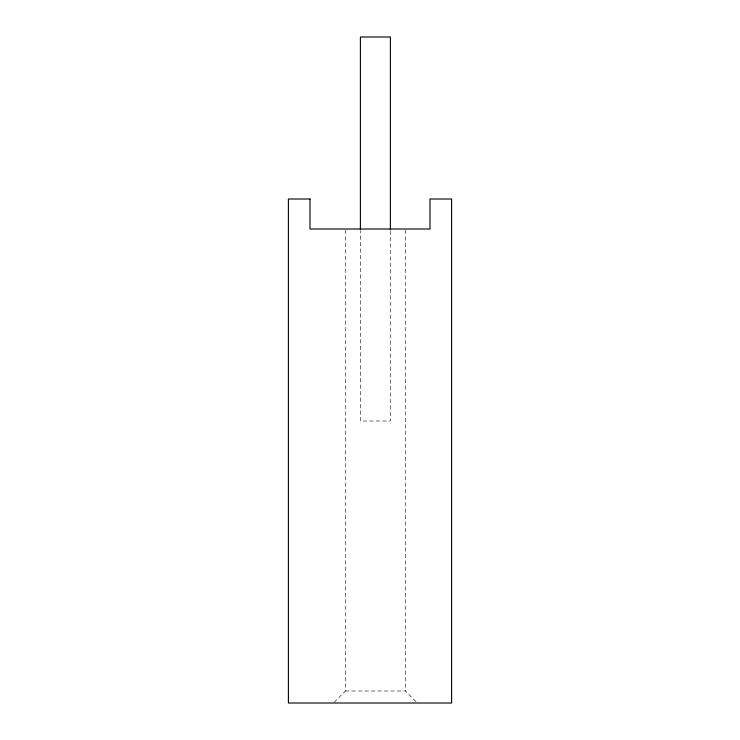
<?xml version="1.0" encoding="UTF-8"?>
<svg xmlns="http://www.w3.org/2000/svg" width="740" height="740" viewBox="0 0 740 740"><rect width="100%" height="100%" fill="white"/><g stroke="black" fill="none" stroke-linecap="round" stroke-linejoin="round"><path stroke-width="0.56" stroke-dasharray="3.7 2.78" d="M334.203 702.205L345.404 691.003L345.404 230.159M345.404 691.003L405.4 691.003L416.602 702.205M405.4 230.159L405.4 691.003M390.396 230.732L390.396 421.005L360.399 421.005L360.399 230.732"/><path stroke-width="1.11" d="M390.396 229.576L390.396 37L360.399 37L360.399 229.576M310.005 199.005L288.397 199.005L288.397 703L451.604 703L451.604 199.005L429.996 199.005L429.996 229.002L310.005 229.002L310.005 199.005"/></g></svg>
